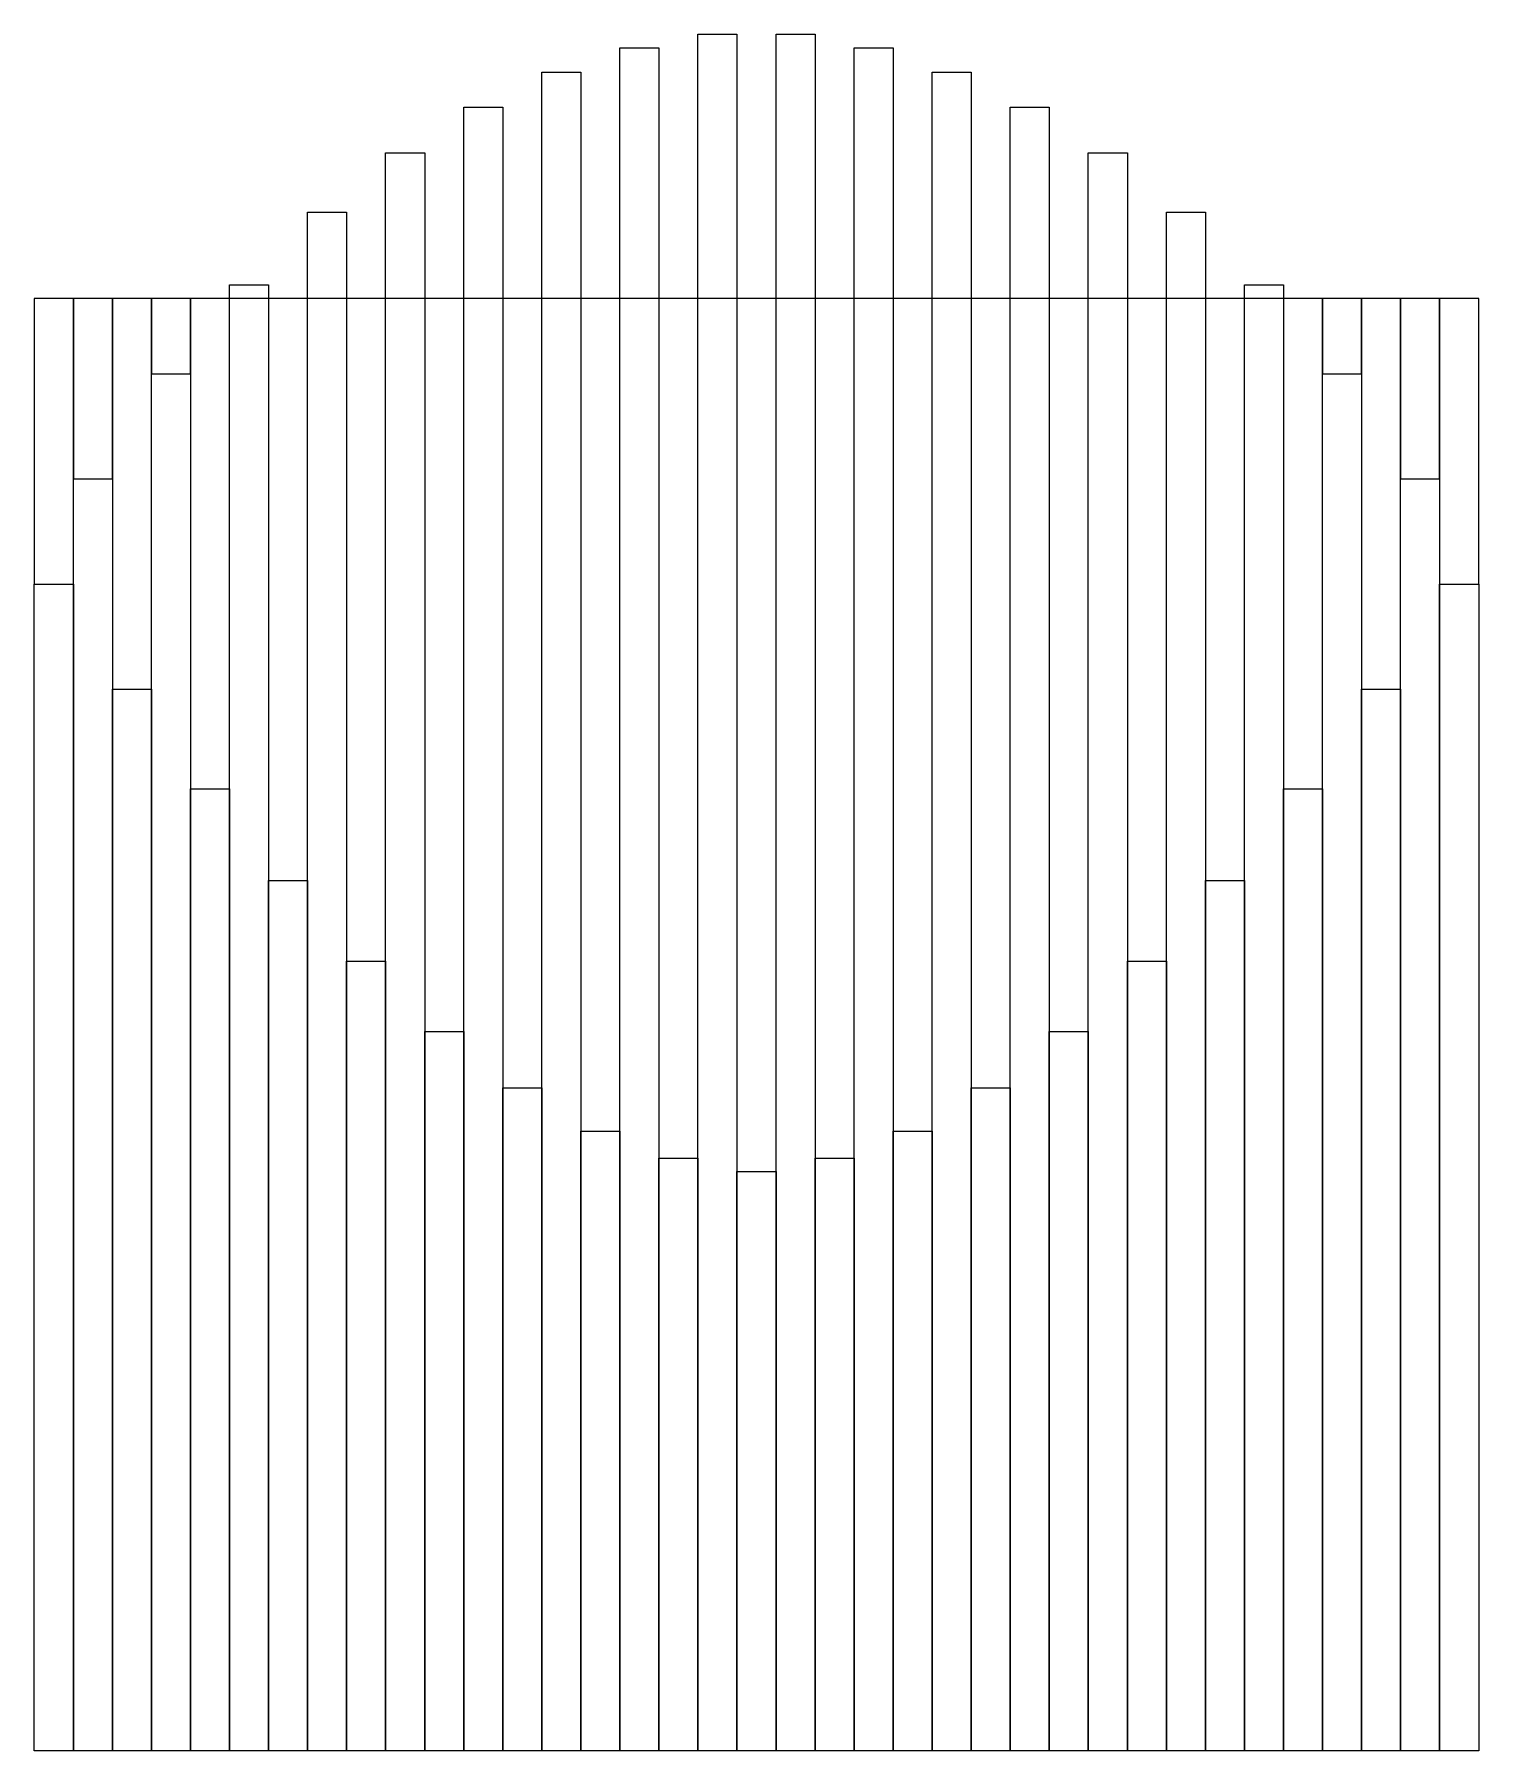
# Model space of a CAD drawing. Header units: metres. Extents: x 0 to 925, y 0 to 1099.
import ezdxf

# ---------------------------------------------------------------- set-up
doc = ezdxf.new("R2010")
doc.units = ezdxf.units.M

msp = doc.modelspace()

# ---------------------------------------------------------------- linework, layer by layer
for p, q in [((425, 930, -2000), (425, 1099.2339, -2400.7305)), ((425, 1099.2339, -2400.7305), (450, 1099.2339, -2400.7305)), ((425, 0, -2000), (425, 1099.2339, -2400.7305)), ((425, 1099.2339, -2400.7305), (450, 1099.2339, -2400.7305)), ((450, 1099.2339, -2400.7305), (450, 930, -2000)), ((450, 1099.2339, -2400.7305), (450, 0, -2000)), ((475, 930, -2000), (475, 1099.2339, -2400.7305)), ((475, 1099.2339, -2400.7305), (500, 1099.2339, -2400.7305)), ((475, 0, -2000), (475, 1099.2339, -2400.7305)), ((475, 1099.2339, -2400.7305), (500, 1099.2339, -2400.7305)), ((500, 1099.2339, -2400.7305), (500, 930, -2000)), ((500, 1099.2339, -2400.7305), (500, 0, -2000)), ((375, 930, -2000), (375, 1090.6049, -2409.6414)), ((375, 1090.6049, -2409.6414), (400, 1090.6049, -2409.6414)), ((375, 0, -2000), (375, 1090.6049, -2409.6414)), ((375, 1090.6049, -2409.6414), (400, 1090.6049, -2409.6414)), ((400, 1090.6049, -2409.6414), (400, 930, -2000)), ((400, 1090.6049, -2409.6414), (400, 0, -2000)), ((525, 930, -2000), (525, 1090.6049, -2409.6414)), ((525, 1090.6049, -2409.6414), (550, 1090.6049, -2409.6414)), ((525, 0, -2000), (525, 1090.6049, -2409.6414)), ((525, 1090.6049, -2409.6414), (550, 1090.6049, -2409.6414)), ((550, 1090.6049, -2409.6414), (550, 930, -2000)), ((550, 1090.6049, -2409.6414), (550, 0, -2000)), ((325, 930, -2000), (325, 1075.0726, -2424.9177)), ((325, 1075.0726, -2424.9177), (350, 1075.0726, -2424.9177)), ((325, 0, -2000), (325, 1075.0726, -2424.9177)), ((325, 1075.0726, -2424.9177), (350, 1075.0726, -2424.9177)), ((350, 1075.0726, -2424.9177), (350, 930, -2000)), ((350, 1075.0726, -2424.9177), (350, 0, -2000)), ((575, 930, -2000), (575, 1075.0726, -2424.9177)), ((575, 1075.0726, -2424.9177), (600, 1075.0726, -2424.9177)), ((575, 0, -2000), (575, 1075.0726, -2424.9177)), ((575, 1075.0726, -2424.9177), (600, 1075.0726, -2424.9177)), ((600, 1075.0726, -2424.9177), (600, 930, -2000)), ((600, 1075.0726, -2424.9177), (600, 0, -2000)), ((275, 930, -2000), (275, 1052.6371, -2445.4258)), ((275, 1052.6371, -2445.4258), (300, 1052.6371, -2445.4258)), ((275, 0, -2000), (275, 1052.6371, -2445.4258)), ((275, 1052.6371, -2445.4258), (300, 1052.6371, -2445.4258)), ((300, 1052.6371, -2445.4258), (300, 930, -2000)), ((300, 1052.6371, -2445.4258), (300, 0, -2000)), ((625, 930, -2000), (625, 1052.6371, -2445.4258)), ((625, 1052.6371, -2445.4258), (650, 1052.6371, -2445.4258)), ((625, 0, -2000), (625, 1052.6371, -2445.4258)), ((625, 1052.6371, -2445.4258), (650, 1052.6371, -2445.4258)), ((650, 1052.6371, -2445.4258), (650, 930, -2000)), ((650, 1052.6371, -2445.4258), (650, 0, -2000)), ((225, 930, -2000), (225, 1023.2984, -2469.826)), ((225, 1023.2984, -2469.826), (250, 1023.2984, -2469.826)), ((225, 0, -2000), (225, 1023.2984, -2469.826)), ((225, 1023.2984, -2469.826), (250, 1023.2984, -2469.826)), ((250, 1023.2984, -2469.826), (250, 930, -2000)), ((250, 1023.2984, -2469.826), (250, 0, -2000)), ((675, 930, -2000), (675, 1023.2984, -2469.826)), ((675, 1023.2984, -2469.826), (700, 1023.2984, -2469.826)), ((675, 0, -2000), (675, 1023.2984, -2469.826)), ((675, 1023.2984, -2469.826), (700, 1023.2984, -2469.826)), ((700, 1023.2984, -2469.826), (700, 930, -2000)), ((700, 1023.2984, -2469.826), (700, 0, -2000)), ((175, 930, -2000), (175, 985.3306, -2497.9353)), ((175, 985.3306, -2497.9353), (200, 985.3306, -2497.9353)), ((175, 0, -2000), (175, 985.3306, -2497.9353)), ((175, 985.3306, -2497.9353), (200, 985.3306, -2497.9353)), ((200, 985.3306, -2497.9353), (200, 930, -2000)), ((200, 985.3306, -2497.9353), (200, 0, -2000)), ((725, 930, -2000), (725, 985.3306, -2497.9353)), ((725, 985.3306, -2497.9353), (750, 985.3306, -2497.9353)), ((725, 0, -2000), (725, 985.3306, -2497.9353)), ((725, 985.3306, -2497.9353), (750, 985.3306, -2497.9353)), ((750, 985.3306, -2497.9353), (750, 930, -2000)), ((750, 985.3306, -2497.9353), (750, 0, -2000)), ((125, 930, -2000), (125, 938.7339, -2527.9277)), ((125, 938.7339, -2527.9277), (150, 938.7339, -2527.9277)), ((125, 0, -2000), (125, 938.7339, -2527.9277)), ((125, 938.7339, -2527.9277), (150, 938.7339, -2527.9277)), ((150, 938.7339, -2527.9277), (150, 930, -2000)), ((150, 938.7339, -2527.9277), (150, 0, -2000)), ((775, 930, -2000), (775, 938.7339, -2527.9277)), ((775, 938.7339, -2527.9277), (800, 938.7339, -2527.9277)), ((775, 0, -2000), (775, 938.7339, -2527.9277)), ((775, 938.7339, -2527.9277), (800, 938.7339, -2527.9277)), ((800, 938.7339, -2527.9277), (800, 930, -2000)), ((800, 938.7339, -2527.9277), (800, 0, -2000)), ((0, 930, -2000), (0, 747.1694, -2612.286)), ((25, 930, -2000), (0, 930, -2000)), ((25, 747.1694, -2612.286), (25, 930, -2000)), ((25, 930, -2000), (25, 814.4758, -2588.7734)), ((50, 930, -2000), (25, 930, -2000)), ((50, 814.4758, -2588.7734), (50, 930, -2000)), ((50, 930, -2000), (50, 679.8629, -2630.171)), ((75, 930, -2000), (50, 930, -2000)), ((75, 679.8629, -2630.171), (75, 930, -2000)), ((75, 930, -2000), (75, 881.7823, -2558.9238)), ((100, 930, -2000), (75, 930, -2000)), ((100, 881.7823, -2558.9238), (100, 930, -2000)), ((100, 930, -2000), (100, 616.00806, -2642.366)), ((125, 930, -2000), (100, 930, -2000)), ((125, 616.00806, -2642.366), (125, 930, -2000)), ((150, 930, -2000), (125, 930, -2000)), ((150, 930, -2000), (150, 557.3306, -2649.7065)), ((175, 930, -2000), (150, 930, -2000)), ((175, 557.3306, -2649.7065), (175, 930, -2000)), ((200, 930, -2000), (175, 930, -2000)), ((200, 930, -2000), (200, 505.55646, -2653.214)), ((225, 930, -2000), (200, 930, -2000)), ((225, 505.55646, -2653.214), (225, 930, -2000)), ((250, 930, -2000), (225, 930, -2000)), ((250, 930, -2000), (250, 460.6855, -2654.0405)), ((275, 930, -2000), (250, 930, -2000)), ((275, 460.6855, -2654.0405), (275, 930, -2000)), ((300, 930, -2000), (275, 930, -2000)), ((300, 930, -2000), (300, 424.44354, -2653.214)), ((325, 930, -2000), (300, 930, -2000)), ((325, 424.44354, -2653.214), (325, 930, -2000)), ((350, 930, -2000), (325, 930, -2000)), ((350, 930, -2000), (350, 396.83066, -2651.6858)), ((375, 930, -2000), (350, 930, -2000)), ((375, 396.83066, -2651.6858), (375, 930, -2000)), ((400, 930, -2000), (375, 930, -2000)), ((400, 930, -2000), (400, 379.57257, -2650.3335)), ((425, 930, -2000), (400, 930, -2000)), ((425, 379.57257, -2650.3335), (425, 930, -2000)), ((450, 930, -2000), (425, 930, -2000)), ((450, 930, -2000), (450, 370.94354, -2649.542)), ((475, 930, -2000), (450, 930, -2000)), ((475, 370.94354, -2649.542), (475, 930, -2000)), ((500, 930, -2000), (475, 930, -2000)), ((500, 930, -2000), (500, 379.57257, -2650.3335)), ((525, 930, -2000), (500, 930, -2000)), ((525, 379.57257, -2650.3335), (525, 930, -2000)), ((550, 930, -2000), (525, 930, -2000)), ((550, 930, -2000), (550, 396.83066, -2651.6858)), ((575, 930, -2000), (550, 930, -2000)), ((575, 396.83066, -2651.6858), (575, 930, -2000)), ((600, 930, -2000), (575, 930, -2000)), ((600, 930, -2000), (600, 424.44354, -2653.214)), ((625, 930, -2000), (600, 930, -2000)), ((625, 424.44354, -2653.214), (625, 930, -2000)), ((650, 930, -2000), (625, 930, -2000)), ((650, 930, -2000), (650, 460.6855, -2654.0405)), ((675, 930, -2000), (650, 930, -2000)), ((675, 460.6855, -2654.0405), (675, 930, -2000)), ((700, 930, -2000), (675, 930, -2000)), ((700, 930, -2000), (700, 505.55646, -2653.214)), ((725, 930, -2000), (700, 930, -2000)), ((725, 505.55646, -2653.214), (725, 930, -2000)), ((750, 930, -2000), (725, 930, -2000)), ((750, 930, -2000), (750, 557.3306, -2649.7065)), ((775, 930, -2000), (750, 930, -2000)), ((775, 557.3306, -2649.7065), (775, 930, -2000)), ((800, 930, -2000), (775, 930, -2000)), ((800, 930, -2000), (800, 616.00806, -2642.366)), ((825, 930, -2000), (800, 930, -2000)), ((825, 616.00806, -2642.366), (825, 930, -2000)), ((825, 930, -2000), (825, 881.7823, -2558.9238)), ((850, 930, -2000), (825, 930, -2000)), ((850, 881.7823, -2558.9238), (850, 930, -2000)), ((850, 930, -2000), (850, 679.8629, -2630.171)), ((875, 930, -2000), (850, 930, -2000)), ((875, 679.8629, -2630.171), (875, 930, -2000)), ((875, 930, -2000), (875, 814.4758, -2588.7734)), ((900, 930, -2000), (875, 930, -2000)), ((900, 814.4758, -2588.7734), (900, 930, -2000)), ((900, 930, -2000), (900, 747.1694, -2612.286)), ((925, 930, -2000), (900, 930, -2000)), ((925, 747.1694, -2612.286), (925, 930, -2000)), ((75, 881.7823, -2558.9238), (100, 881.7823, -2558.9238)), ((75, 0, -2000), (75, 881.7823, -2558.9238)), ((75, 881.7823, -2558.9238), (100, 881.7823, -2558.9238)), ((100, 881.7823, -2558.9238), (100, 0, -2000)), ((825, 881.7823, -2558.9238), (850, 881.7823, -2558.9238)), ((825, 0, -2000), (825, 881.7823, -2558.9238)), ((825, 881.7823, -2558.9238), (850, 881.7823, -2558.9238)), ((850, 881.7823, -2558.9238), (850, 0, -2000)), ((25, 814.4758, -2588.7734), (50, 814.4758, -2588.7734)), ((25, 0, -2000), (25, 814.4758, -2588.7734)), ((25, 814.4758, -2588.7734), (50, 814.4758, -2588.7734)), ((50, 814.4758, -2588.7734), (50, 0, -2000)), ((875, 814.4758, -2588.7734), (900, 814.4758, -2588.7734)), ((875, 0, -2000), (875, 814.4758, -2588.7734)), ((875, 814.4758, -2588.7734), (900, 814.4758, -2588.7734)), ((900, 814.4758, -2588.7734), (900, 0, -2000)), ((0, 747.1694, -2612.286), (25, 747.1694, -2612.286)), ((0, 0, -2000), (0, 747.1694, -2612.286)), ((0, 747.1694, -2612.286), (25, 747.1694, -2612.286)), ((25, 747.1694, -2612.286), (25, 0, -2000)), ((900, 747.1694, -2612.286), (925, 747.1694, -2612.286)), ((900, 0, -2000), (900, 747.1694, -2612.286)), ((900, 747.1694, -2612.286), (925, 747.1694, -2612.286)), ((925, 747.1694, -2612.286), (925, 0, -2000)), ((50, 679.8629, -2630.171), (75, 679.8629, -2630.171)), ((50, 0, -2000), (50, 679.8629, -2630.171)), ((50, 679.8629, -2630.171), (75, 679.8629, -2630.171)), ((75, 679.8629, -2630.171), (75, 0, -2000)), ((850, 679.8629, -2630.171), (875, 679.8629, -2630.171)), ((850, 0, -2000), (850, 679.8629, -2630.171)), ((850, 679.8629, -2630.171), (875, 679.8629, -2630.171)), ((875, 679.8629, -2630.171), (875, 0, -2000)), ((100, 616.00806, -2642.366), (125, 616.00806, -2642.366)), ((100, 0, -2000), (100, 616.00806, -2642.366)), ((100, 616.00806, -2642.366), (125, 616.00806, -2642.366)), ((125, 616.00806, -2642.366), (125, 0, -2000)), ((800, 616.00806, -2642.366), (825, 616.00806, -2642.366)), ((800, 0, -2000), (800, 616.00806, -2642.366)), ((800, 616.00806, -2642.366), (825, 616.00806, -2642.366)), ((825, 616.00806, -2642.366), (825, 0, -2000)), ((150, 557.3306, -2649.7065), (175, 557.3306, -2649.7065)), ((150, 0, -2000), (150, 557.3306, -2649.7065)), ((150, 557.3306, -2649.7065), (175, 557.3306, -2649.7065)), ((175, 557.3306, -2649.7065), (175, 0, -2000)), ((750, 557.3306, -2649.7065), (775, 557.3306, -2649.7065)), ((750, 0, -2000), (750, 557.3306, -2649.7065)), ((750, 557.3306, -2649.7065), (775, 557.3306, -2649.7065)), ((775, 557.3306, -2649.7065), (775, 0, -2000)), ((200, 505.55646, -2653.214), (225, 505.55646, -2653.214)), ((200, 0, -2000), (200, 505.55646, -2653.214)), ((200, 505.55646, -2653.214), (225, 505.55646, -2653.214)), ((225, 505.55646, -2653.214), (225, 0, -2000)), ((700, 505.55646, -2653.214), (725, 505.55646, -2653.214)), ((700, 0, -2000), (700, 505.55646, -2653.214)), ((700, 505.55646, -2653.214), (725, 505.55646, -2653.214)), ((725, 505.55646, -2653.214), (725, 0, -2000)), ((250, 460.6855, -2654.0405), (275, 460.6855, -2654.0405)), ((250, 0, -2000), (250, 460.6855, -2654.0405)), ((250, 460.6855, -2654.0405), (275, 460.6855, -2654.0405)), ((275, 460.6855, -2654.0405), (275, 0, -2000)), ((650, 460.6855, -2654.0405), (675, 460.6855, -2654.0405)), ((650, 0, -2000), (650, 460.6855, -2654.0405)), ((650, 460.6855, -2654.0405), (675, 460.6855, -2654.0405)), ((675, 460.6855, -2654.0405), (675, 0, -2000)), ((300, 424.44354, -2653.214), (325, 424.44354, -2653.214)), ((300, 0, -2000), (300, 424.44354, -2653.214)), ((300, 424.44354, -2653.214), (325, 424.44354, -2653.214)), ((325, 424.44354, -2653.214), (325, 0, -2000)), ((600, 424.44354, -2653.214), (625, 424.44354, -2653.214)), ((600, 0, -2000), (600, 424.44354, -2653.214)), ((600, 424.44354, -2653.214), (625, 424.44354, -2653.214)), ((625, 424.44354, -2653.214), (625, 0, -2000)), ((350, 396.83066, -2651.6858), (375, 396.83066, -2651.6858)), ((350, 0, -2000), (350, 396.83066, -2651.6858)), ((350, 396.83066, -2651.6858), (375, 396.83066, -2651.6858)), ((375, 396.83066, -2651.6858), (375, 0, -2000)), ((550, 396.83066, -2651.6858), (575, 396.83066, -2651.6858)), ((550, 0, -2000), (550, 396.83066, -2651.6858)), ((550, 396.83066, -2651.6858), (575, 396.83066, -2651.6858)), ((575, 396.83066, -2651.6858), (575, 0, -2000)), ((400, 379.57257, -2650.3335), (425, 379.57257, -2650.3335)), ((400, 0, -2000), (400, 379.57257, -2650.3335)), ((400, 379.57257, -2650.3335), (425, 379.57257, -2650.3335)), ((425, 379.57257, -2650.3335), (425, 0, -2000)), ((500, 379.57257, -2650.3335), (525, 379.57257, -2650.3335)), ((500, 0, -2000), (500, 379.57257, -2650.3335)), ((500, 379.57257, -2650.3335), (525, 379.57257, -2650.3335)), ((525, 379.57257, -2650.3335), (525, 0, -2000)), ((450, 370.94354, -2649.542), (475, 370.94354, -2649.542)), ((450, 0, -2000), (450, 370.94354, -2649.542)), ((450, 370.94354, -2649.542), (475, 370.94354, -2649.542)), ((475, 370.94354, -2649.542), (475, 0, -2000)), ((25, 0, -2000), (0, 0, -2000)), ((50, 0, -2000), (25, 0, -2000)), ((75, 0, -2000), (50, 0, -2000)), ((100, 0, -2000), (75, 0, -2000)), ((125, 0, -2000), (100, 0, -2000)), ((150, 0, -2000), (125, 0, -2000)), ((175, 0, -2000), (150, 0, -2000)), ((200, 0, -2000), (175, 0, -2000)), ((225, 0, -2000), (200, 0, -2000)), ((250, 0, -2000), (225, 0, -2000)), ((275, 0, -2000), (250, 0, -2000)), ((300, 0, -2000), (275, 0, -2000)), ((325, 0, -2000), (300, 0, -2000)), ((350, 0, -2000), (325, 0, -2000)), ((375, 0, -2000), (350, 0, -2000)), ((400, 0, -2000), (375, 0, -2000)), ((425, 0, -2000), (400, 0, -2000)), ((450, 0, -2000), (425, 0, -2000)), ((475, 0, -2000), (450, 0, -2000)), ((500, 0, -2000), (475, 0, -2000)), ((525, 0, -2000), (500, 0, -2000)), ((550, 0, -2000), (525, 0, -2000)), ((575, 0, -2000), (550, 0, -2000)), ((600, 0, -2000), (575, 0, -2000)), ((625, 0, -2000), (600, 0, -2000)), ((650, 0, -2000), (625, 0, -2000)), ((675, 0, -2000), (650, 0, -2000)), ((700, 0, -2000), (675, 0, -2000)), ((725, 0, -2000), (700, 0, -2000)), ((750, 0, -2000), (725, 0, -2000)), ((775, 0, -2000), (750, 0, -2000)), ((800, 0, -2000), (775, 0, -2000)), ((825, 0, -2000), (800, 0, -2000)), ((850, 0, -2000), (825, 0, -2000)), ((875, 0, -2000), (850, 0, -2000)), ((900, 0, -2000), (875, 0, -2000)), ((925, 0, -2000), (900, 0, -2000))]:
    msp.add_line(p, q)

doc.saveas('drawing.dxf')
